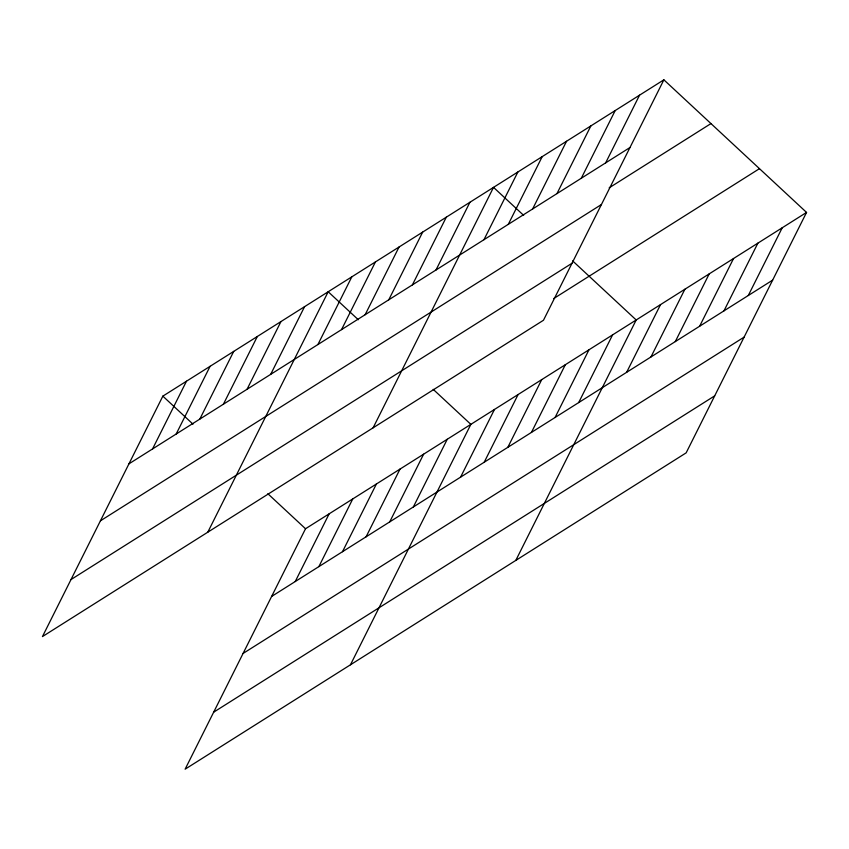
<?xml version="1.0" encoding="UTF-8"?>
<svg xmlns="http://www.w3.org/2000/svg" width="849" height="849" viewBox="0 0 849 849"><rect width="100%" height="100%" fill="white"/><g stroke="black" fill="none" stroke-linecap="round" stroke-linejoin="round"><path stroke-width="1.27" d="M663.876 79.817L162.849 396.143L42.45 636.58L543.477 320.253L663.876 79.817L806.55 212.42L686.151 452.857L185.124 769.183L305.523 528.747L806.55 212.42M152.565 448.93L186.472 381.222M176.189 434.009L210.096 366.312M199.812 419.098L233.708 351.401M223.425 404.188L257.332 336.491M247.048 389.277L280.955 321.58M270.672 374.367L304.568 306.669M207.793 532.185L328.192 291.748L358.32 319.755M317.908 344.535L351.815 276.838M341.531 329.624L375.428 261.927M365.144 314.714L399.051 247.017M388.768 299.803L422.664 232.106M412.391 284.893L446.287 217.195M436.004 269.982L469.911 202.274M295.24 581.533L329.147 513.836M373.125 427.8L493.524 187.364L523.663 215.37M318.863 566.623L352.76 498.925M483.962 239.705L517.869 171.997M342.487 551.712L376.383 484.015M508.296 224.338L542.203 156.641M366.099 536.801L400.006 469.094M532.631 208.971L566.538 141.274M389.723 521.88L423.619 454.183M556.965 193.604L590.872 125.907M413.346 506.97L447.243 439.273M581.3 178.248L615.207 110.55M350.457 664.799L470.866 424.362L433.202 389.351M605.645 162.881L639.541 95.184M460.583 477.149L494.479 409.451M484.206 462.238L518.102 394.541M507.819 447.327L541.726 379.62M531.442 432.406L565.338 364.709M555.066 417.496L588.962 349.799M578.678 402.585L612.585 334.888M515.799 560.414L636.198 319.977L572.629 260.887M626.636 372.308L660.533 304.611M650.971 356.941L684.878 289.244M675.305 341.585L709.212 273.877M699.64 326.218L733.547 258.521M723.974 310.851L757.881 243.154M748.309 295.484L782.216 227.787M128.952 463.841L629.979 147.514M609.189 187.831L710.963 123.583M100.405 520.84L601.432 204.524M70.998 579.57L572.024 263.254M553.686 298.583L759.473 168.664M271.627 596.444L772.654 280.128M243.079 653.454L744.106 337.127M213.672 712.184L714.688 395.857M162.849 396.143L192.988 424.15M267.86 493.736L305.523 528.747"/></g></svg>
